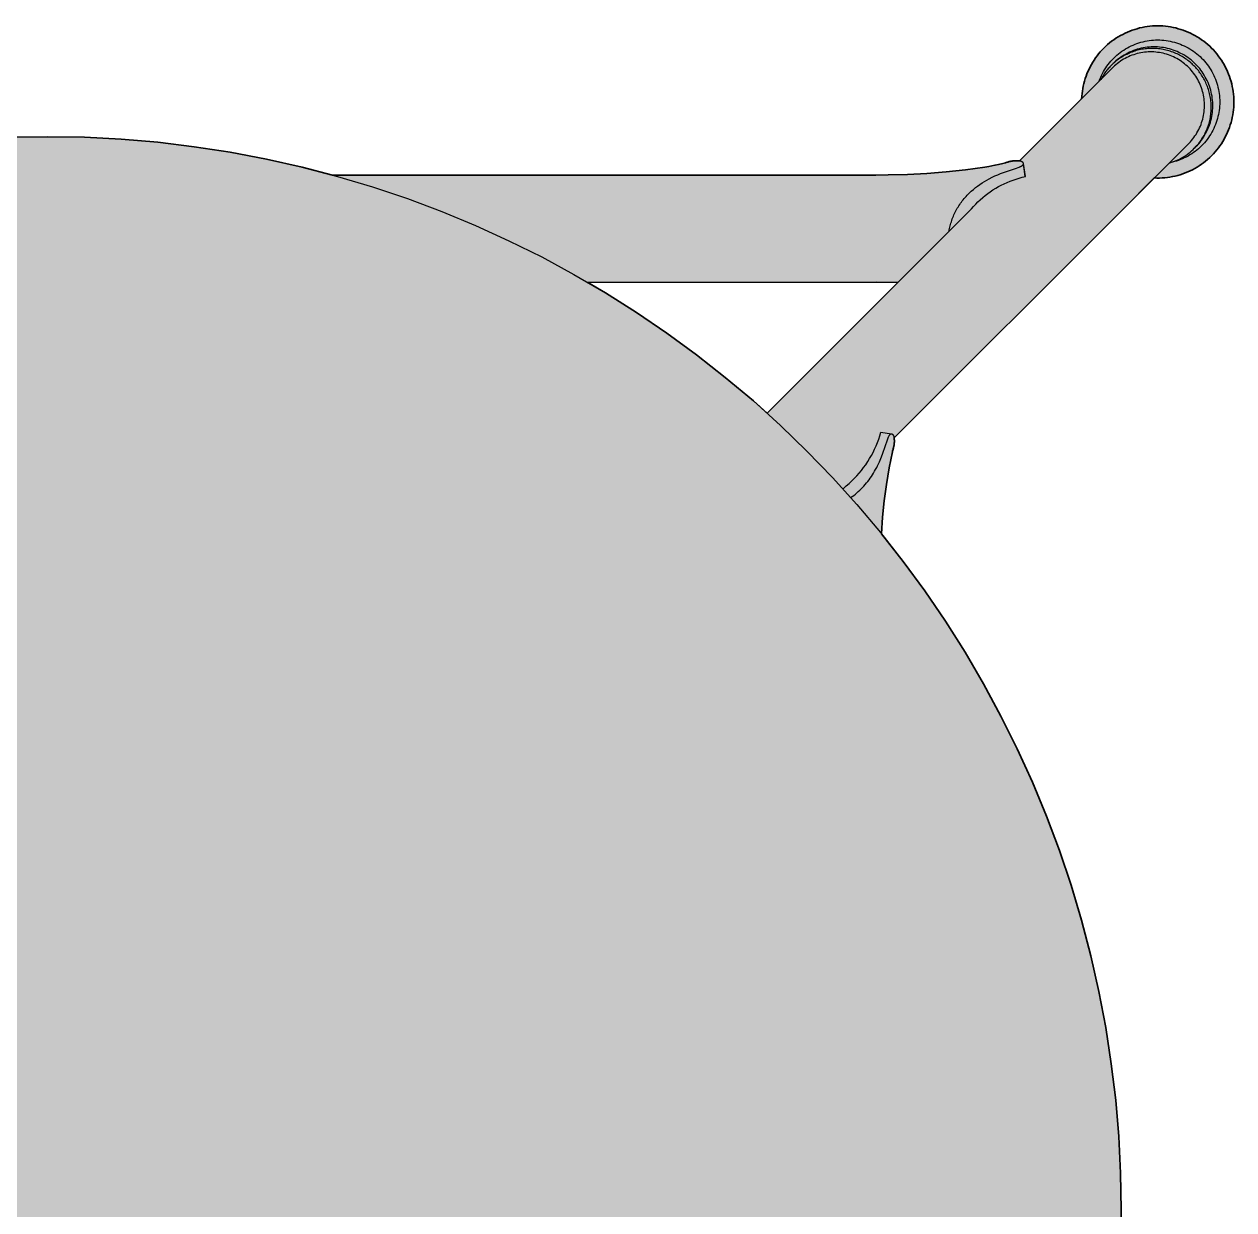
# Model space of a CAD drawing. Header units: millimetres. Extents: x -51 to 1808, y -768 to 752.
# Drawn here: x 355 to 535.3, y -591.6 to -414.8 of the extents above; entities that cross this region are included whole.
import ezdxf

# ---------------------------------------------------------------- set-up
doc = ezdxf.new("R2010")
doc.units = ezdxf.units.MM
doc.layers.add('Blocks', color=7, linetype='Continuous')
doc.layers.add('Blocks$Fill', color=7, linetype='Continuous', true_color=0xffffff)
doc.layers.add('Blocks$Inner', color=7, linetype='Continuous', lineweight=25, true_color=0x007f00)
doc.layers.add('Blocks$Outline', color=7, linetype='Continuous', lineweight=35, true_color=0xff3f3f)

# ---------------------------------------------------------------- blocks, each defined once
blk = doc.blocks.new('Cornet Barstool Top')
at = {"layer": 'Blocks$Fill'}
h = blk.add_hatch(color=256, dxfattribs=at)
h.paths.add_polyline_path([(489.73, 136.43), (490.52, 136.42), (490.91, 136.43), (491.3, 136.46), (491.69, 136.51), (492.08, 136.56), (492.47, 136.63), (492.85, 136.72), (493.24, 136.81), (493.61, 136.92), (493.99, 137.05), (494.36, 137.18), (494.72, 137.33), (495.08, 137.49), (495.43, 137.66), (495.78, 137.85), (496.12, 138.05), (496.45, 138.26), (496.78, 138.48), (497.09, 138.71), (497.4, 138.95), (497.7, 139.2), (498, 139.47), (498.28, 139.74), (498.55, 140.02), (498.81, 140.31), (499.06, 140.6), (499.3, 140.91), (499.53, 141.22), (499.74, 141.54), (499.95, 141.87), (500.15, 142.2), (500.33, 142.54), (500.5, 142.89), (500.66, 143.24), (500.81, 143.6), (500.95, 143.97), (501.07, 144.33), (501.18, 144.7), (501.28, 145.08), (501.37, 145.46), (501.44, 145.84), (501.5, 146.22), (501.54, 146.61), (501.58, 146.99), (501.6, 147.38), (501.6, 147.77), (501.6, 148.15), (501.58, 148.54), (501.54, 148.93), (501.5, 149.31), (501.44, 149.69), (501.36, 150.08), (501.28, 150.45), (501.18, 150.83), (501.07, 151.2), (500.95, 151.57), (500.81, 151.93), (500.66, 152.29), (500.5, 152.64), (500.33, 152.99), (500.14, 153.33), (499.95, 153.66), (499.74, 153.99), (499.52, 154.31), (499.29, 154.62), (499.06, 154.93), (498.81, 155.23), (498.55, 155.51), (498.28, 155.79), (498, 156.06), (497.71, 156.32), (497.41, 156.57), (497.11, 156.81), (496.8, 157.04), (496.48, 157.26), (496.15, 157.46), (495.81, 157.66), (495.47, 157.84), (495.13, 158.02), (494.77, 158.18), (494.41, 158.32), (494.05, 158.46), (493.68, 158.58), (493.31, 158.69), (492.94, 158.79), (492.56, 158.88), (492.18, 158.95), (491.8, 159.01), (491.41, 159.06), (491.02, 159.09), (490.64, 159.11), (490.25, 159.11), (489.86, 159.11), (489.48, 159.09), (489.09, 159.05), (488.7, 159.01), (488.32, 158.95), (487.94, 158.88), (487.56, 158.79), (487.19, 158.69), (486.82, 158.58), (486.45, 158.46), (486.09, 158.32), (485.73, 158.17), (485.38, 158.01), (485.03, 157.84), (484.69, 157.66), (484.35, 157.46), (484.03, 157.25), (483.71, 157.04), (483.39, 156.81), (483.09, 156.57), (482.79, 156.32), (482.5, 156.06), (482.23, 155.79), (481.96, 155.51), (481.7, 155.23), (481.45, 154.93), (481.22, 154.63), (480.99, 154.32), (480.77, 154.01), (480.57, 153.68), (480.37, 153.35), (480.19, 153.01), (480.02, 152.67), (479.86, 152.32), (479.71, 151.97), (479.57, 151.61), (479.45, 151.25), (479.34, 150.88), (479.24, 150.51), (479.15, 150.13), (479.08, 149.76), (479.02, 149.38), (478.97, 149), (478.93, 148.62), (478.91, 148.23), (469.64, 138.96), (469.58, 138.97), (469.53, 138.98), (469.49, 138.98), (469.44, 138.99), (469.39, 138.99), (469.3, 139), (469.19, 139), (469.09, 139), (468.99, 139), (468.88, 138.99), (468.78, 138.98), (468.67, 138.97), (468.57, 138.95), (468.47, 138.94), (468.35, 138.91), (468.24, 138.89), (468.13, 138.86), (468.02, 138.83), (467.9, 138.8), (467.79, 138.77), (467.68, 138.73), (467.57, 138.69), (467.36, 138.63), (467.18, 138.59), (466.53, 138.44), (465.98, 138.33), (464.46, 138.05), (461.6, 137.66), (458.73, 137.34), (455.86, 137.11), (452.98, 136.96), (450.09, 136.89), (367.25, 136.85), (357.38, 139.24), (352.01, 140.26), (346.61, 141.09), (341.19, 141.75), (335.74, 142.21), (330.29, 142.49), (324.82, 142.58), (313.91, 142.21), (308.46, 141.75), (303.04, 141.09), (297.64, 140.26), (292.27, 139.24), (286.94, 138.04), (282.34, 136.83), (197.96, 136.86), (194.59, 137.01), (191.22, 137.26), (187.87, 137.63), (184.53, 138.11), (183.61, 138.28), (183.07, 138.39), (182.23, 138.58), (182.13, 138.61), (182.02, 138.64), (181.91, 138.68), (181.8, 138.72), (181.69, 138.75), (181.58, 138.78), (181.47, 138.81), (181.35, 138.84), (181.24, 138.86), (181.13, 138.89), (181.02, 138.9), (180.92, 138.92), (180.82, 138.93), (180.71, 138.94), (180.61, 138.95), (180.51, 138.95), (180.4, 138.95), (180.3, 138.95), (180.2, 138.94), (180.16, 138.94), (180.11, 138.93), (180.06, 138.93), (180.02, 138.92), (179.97, 138.91), (179.92, 138.9), (179.88, 138.89), (179.84, 138.88), (179.84, 138.88), (170.99, 147.73), (170.98, 148.5), (170.96, 148.88), (170.93, 149.26), (170.88, 149.64), (170.82, 150.02), (170.74, 150.4), (170.66, 150.77), (170.56, 151.14), (170.44, 151.51), (170.32, 151.87), (170.18, 152.23), (170.04, 152.58), (169.88, 152.93), (169.7, 153.27), (169.52, 153.61), (169.33, 153.94), (169.12, 154.26), (168.9, 154.58), (168.68, 154.89), (168.44, 155.19), (168.19, 155.48), (167.94, 155.76), (167.67, 156.04), (167.39, 156.31), (167.1, 156.57), (166.81, 156.82), (166.5, 157.06), (166.19, 157.29), (165.87, 157.5), (165.54, 157.71), (165.21, 157.91), (164.87, 158.09), (164.52, 158.26), (164.17, 158.42), (163.81, 158.57), (163.44, 158.71), (163.08, 158.83), (162.71, 158.94), (162.33, 159.04), (161.95, 159.12), (161.57, 159.2), (161.19, 159.26), (160.8, 159.3), (160.42, 159.34), (160.03, 159.36), (159.64, 159.36), (159.26, 159.36), (158.87, 159.34), (158.48, 159.3), (158.1, 159.26), (157.71, 159.2), (157.33, 159.12), (156.96, 159.04), (156.58, 158.94), (156.21, 158.83), (155.84, 158.71), (155.48, 158.57), (155.12, 158.42), (154.77, 158.26), (154.42, 158.09), (154.08, 157.9), (153.75, 157.71), (153.42, 157.5), (153.1, 157.28), (152.79, 157.05), (152.48, 156.81), (152.18, 156.57), (151.9, 156.31), (151.62, 156.04), (151.35, 155.76), (151.09, 155.47), (150.84, 155.17), (150.6, 154.87), (150.37, 154.56), (150.15, 154.24), (149.95, 153.91), (149.75, 153.57), (149.57, 153.23), (149.39, 152.88), (149.23, 152.53), (149.09, 152.17), (148.95, 151.81), (148.83, 151.44), (148.72, 151.07), (148.62, 150.7), (148.53, 150.32), (148.46, 149.94), (148.4, 149.56), (148.35, 149.17), (148.32, 148.78), (148.3, 148.4), (148.3, 148.01), (148.3, 147.62), (148.32, 147.24), (148.35, 146.85), (148.4, 146.46), (148.46, 146.08), (148.53, 145.7), (148.62, 145.32), (148.72, 144.95), (148.83, 144.58), (148.95, 144.21), (149.09, 143.85), (149.24, 143.49), (149.4, 143.14), (149.57, 142.79), (149.75, 142.45), (149.95, 142.11), (150.16, 141.79), (150.37, 141.46), (150.6, 141.15), (150.84, 140.85), (151.09, 140.55), (151.35, 140.26), (151.62, 139.98), (151.91, 139.71), (152.2, 139.45), (152.5, 139.19), (152.81, 138.95), (153.13, 138.72), (153.46, 138.49), (153.8, 138.28), (154.14, 138.09), (154.49, 137.9), (154.84, 137.73), (155.2, 137.57), (155.57, 137.42), (155.94, 137.28), (156.32, 137.16), (156.7, 137.05), (157.08, 136.95), (157.47, 136.87), (157.86, 136.8), (158.25, 136.75), (158.64, 136.71), (159.04, 136.68), (159.43, 136.66), (178.58, 117.52), (178.56, 117.47), (178.55, 117.43), (178.54, 117.39), (178.53, 117.35), (178.52, 117.31), (178.52, 117.26), (178.51, 117.22), (178.5, 117.17), (178.5, 117.12), (178.49, 117.07), (178.49, 117.03), (178.48, 116.93), (178.48, 116.83), (178.48, 116.73), (178.48, 116.62), (178.49, 116.52), (178.5, 116.41), (178.51, 116.31), (178.52, 116.21), (178.54, 116.1), (178.56, 115.99), (178.59, 115.88), (178.61, 115.76), (178.64, 115.65), (178.68, 115.54), (178.71, 115.43), (178.75, 115.32), (178.79, 115.21), (178.85, 115), (178.89, 114.82), (179.04, 114.16), (179.15, 113.62), (179.42, 112.09), (179.82, 109.24), (180.14, 106.37), (180.37, 103.49), (180.52, 100.61), (180.59, 97.73), (180.62, 51.88), (178.07, 46.33), (175.98, 41.28), (174.06, 36.17), (172.32, 30.99), (170.76, 25.75), (169.37, 20.47), (168.17, 15.14), (167.15, 9.77), (166.32, 4.37), (165.66, -1.05), (165.2, -6.5), (164.92, -11.95), (164.82, -17.42), (164.92, -22.88), (165.2, -28.33), (165.66, -33.78), (166.32, -39.2), (167.15, -44.6), (168.17, -49.97), (169.37, -55.3), (170.76, -60.58), (172.32, -65.82), (174.06, -71), (175.98, -76.11), (178.07, -81.16), (180.33, -86.13), (180.64, -86.76), (180.56, -135.49), (180.41, -138.38), (180.18, -141.25), (179.87, -144.12), (179.47, -146.97), (179.37, -147.59), (179.09, -149.04), (178.94, -149.7), (178.89, -149.88), (178.86, -149.99), (178.83, -150.09), (178.79, -150.2), (178.76, -150.31), (178.72, -150.42), (178.69, -150.53), (178.66, -150.65), (178.63, -150.76), (178.61, -150.87), (178.59, -150.99), (178.57, -151.09), (178.56, -151.19), (178.54, -151.3), (178.53, -151.4), (178.53, -151.5), (178.52, -151.61), (178.52, -151.71), (178.53, -151.82), (178.53, -151.91), (178.54, -151.96), (178.54, -152), (178.55, -152.05), (178.55, -152.1), (178.56, -152.12), (159.43, -171.25), (158.66, -171.27), (158.27, -171.3), (157.88, -171.35), (157.5, -171.41), (157.11, -171.48), (156.73, -171.56), (156.36, -171.66), (155.98, -171.77), (155.62, -171.89), (155.25, -172.03), (154.89, -172.18), (154.54, -172.34), (154.19, -172.51), (153.84, -172.7), (153.51, -172.89), (153.18, -173.1), (152.86, -173.32), (152.54, -173.55), (152.24, -173.79), (151.94, -174.04), (151.65, -174.3), (151.37, -174.57), (151.1, -174.85), (150.84, -175.14), (150.59, -175.43), (150.35, -175.74), (150.12, -176.05), (149.91, -176.37), (149.7, -176.7), (149.5, -177.03), (149.32, -177.38), (149.15, -177.72), (148.99, -178.08), (148.84, -178.43), (148.7, -178.8), (148.58, -179.16), (148.47, -179.53), (148.37, -179.91), (148.28, -180.29), (148.21, -180.67), (148.15, -181.05), (148.11, -181.44), (148.07, -181.82), (148.05, -182.21), (148.05, -182.6), (148.05, -182.98), (148.07, -183.37), (148.11, -183.76), (148.15, -184.14), (148.21, -184.53), (148.29, -184.91), (148.37, -185.28), (148.47, -185.66), (148.58, -186.03), (148.7, -186.4), (148.84, -186.76), (148.99, -187.12), (149.15, -187.47), (149.32, -187.82), (149.51, -188.16), (149.7, -188.49), (149.91, -188.82), (150.13, -189.14), (150.36, -189.45), (150.59, -189.76), (150.84, -190.06), (151.1, -190.34), (151.37, -190.62), (151.65, -190.89), (151.94, -191.15), (152.24, -191.4), (152.54, -191.64), (152.85, -191.87), (153.17, -192.09), (153.5, -192.29), (153.84, -192.49), (154.18, -192.67), (154.52, -192.85), (154.88, -193.01), (155.24, -193.15), (155.6, -193.29), (155.97, -193.41), (156.34, -193.52), (156.71, -193.62), (157.09, -193.71), (157.47, -193.78), (157.85, -193.84), (158.24, -193.89), (158.63, -193.92), (159.01, -193.94), (159.4, -193.95), (159.79, -193.94), (160.17, -193.92), (160.56, -193.89), (160.95, -193.84), (161.33, -193.78), (161.71, -193.71), (162.09, -193.62), (162.46, -193.52), (162.83, -193.41), (163.2, -193.29), (163.56, -193.15), (163.92, -193), (164.27, -192.84), (164.62, -192.67), (164.96, -192.49), (165.3, -192.29), (165.62, -192.08), (165.94, -191.87), (166.26, -191.64), (166.56, -191.4), (166.86, -191.15), (167.15, -190.89), (167.42, -190.62), (167.7, -190.34), (167.96, -190.05), (168.21, -189.75), (168.45, -189.45), (168.68, -189.13), (168.89, -188.81), (169.1, -188.48), (169.3, -188.15), (169.48, -187.8), (169.65, -187.45), (169.82, -187.1), (169.96, -186.74), (170.1, -186.38), (170.22, -186.01), (170.33, -185.63), (170.43, -185.26), (170.52, -184.88), (170.59, -184.5), (170.65, -184.11), (170.69, -183.72), (170.72, -183.34), (170.74, -182.95), (170.75, -182.56), (199.57, -153.73), (199.64, -153.74), (199.68, -153.75), (199.73, -153.76), (199.78, -153.76), (199.83, -153.77), (199.92, -153.77), (200.02, -153.78), (200.13, -153.77), (200.23, -153.77), (200.34, -153.76), (200.44, -153.76), (200.54, -153.74), (200.65, -153.73), (200.75, -153.71), (200.86, -153.69), (200.98, -153.67), (201.09, -153.64), (201.2, -153.61), (201.31, -153.58), (201.42, -153.54), (201.53, -153.51), (201.64, -153.47), (201.85, -153.41), (202.03, -153.36), (202.69, -153.21), (203.23, -153.1), (204.76, -152.83), (207.62, -152.43), (210.48, -152.11), (213.36, -151.88), (216.24, -151.73), (219.12, -151.66), (237.77, -151.64), (246.41, -156.88), (251.21, -159.48), (256.11, -161.91), (261.08, -164.17), (266.13, -166.26), (271.24, -168.18), (276.42, -169.92), (281.66, -171.48), (286.94, -172.87), (292.27, -174.07), (297.64, -175.09), (303.04, -175.93), (308.46, -176.58), (313.91, -177.04), (319.36, -177.32), (324.82, -177.42), (330.29, -177.32), (335.74, -177.04), (341.19, -176.58), (346.61, -175.93), (352.01, -175.09), (357.38, -174.07), (362.71, -172.87), (367.99, -171.48), (373.23, -169.92), (378.41, -168.18), (383.52, -166.26), (388.57, -164.17), (393.54, -161.91), (398.44, -159.48), (403.24, -156.88), (407.96, -154.12), (411.93, -151.61), (433.21, -151.69), (436.09, -151.84), (438.97, -152.08), (441.83, -152.39), (444.69, -152.79), (445.3, -152.89), (446.76, -153.17), (447.42, -153.32), (447.81, -153.42), (447.92, -153.46), (448.03, -153.5), (448.14, -153.53), (448.25, -153.57), (448.36, -153.6), (448.47, -153.62), (448.59, -153.65), (448.7, -153.67), (448.8, -153.69), (448.91, -153.7), (449.01, -153.71), (449.11, -153.72), (449.22, -153.73), (449.32, -153.73), (449.43, -153.73), (449.53, -153.73), (449.62, -153.72), (449.67, -153.72), (449.72, -153.71), (449.77, -153.71), (449.8, -153.7), (478.66, -182.56), (478.67, -183.33), (478.69, -183.71), (478.72, -184.09), (478.77, -184.47), (478.83, -184.85), (478.91, -185.23), (478.99, -185.6), (479.09, -185.97), (479.21, -186.34), (479.33, -186.7), (479.47, -187.06), (479.61, -187.41), (479.77, -187.76), (479.95, -188.1), (480.13, -188.44), (480.32, -188.77), (480.53, -189.09), (480.75, -189.41), (480.97, -189.72), (481.21, -190.02), (481.46, -190.31), (481.71, -190.59), (481.98, -190.87), (482.26, -191.14), (482.55, -191.4), (482.84, -191.65), (483.15, -191.89), (483.46, -192.12), (483.78, -192.33), (484.11, -192.54), (484.44, -192.74), (484.78, -192.92), (485.13, -193.09), (485.48, -193.25), (485.84, -193.4), (486.21, -193.54), (486.57, -193.66), (486.94, -193.77), (487.32, -193.87), (487.7, -193.96), (488.08, -194.03), (488.46, -194.09), (488.85, -194.13), (489.23, -194.17), (489.62, -194.19), (490.01, -194.19), (490.39, -194.19), (490.78, -194.17), (491.17, -194.13), (491.55, -194.09), (491.94, -194.03), (492.32, -193.95), (492.69, -193.87), (493.07, -193.77), (493.44, -193.66), (493.81, -193.54), (494.17, -193.4), (494.53, -193.25), (494.88, -193.09), (495.23, -192.92), (495.57, -192.74), (495.9, -192.54), (496.23, -192.33), (496.55, -192.11), (496.86, -191.89), (497.17, -191.65), (497.47, -191.4), (497.75, -191.14), (498.03, -190.87), (498.3, -190.59), (498.56, -190.3), (498.81, -190), (499.05, -189.7), (499.28, -189.39), (499.5, -189.07), (499.7, -188.74), (499.9, -188.4), (500.08, -188.06), (500.26, -187.72), (500.42, -187.36), (500.56, -187), (500.7, -186.64), (500.82, -186.27), (500.93, -185.9), (501.03, -185.53), (501.12, -185.15), (501.19, -184.77), (501.25, -184.39), (501.3, -184), (501.33, -183.62), (501.35, -183.23), (501.35, -182.84), (501.35, -182.45), (501.33, -182.07), (501.3, -181.68), (501.25, -181.3), (501.19, -180.91), (501.12, -180.53), (501.03, -180.15), (500.93, -179.78), (500.82, -179.41), (500.7, -179.04), (500.56, -178.68), (500.41, -178.32), (500.25, -177.97), (500.08, -177.62), (499.9, -177.28), (499.7, -176.94), (499.49, -176.62), (499.28, -176.3), (499.05, -175.98), (498.81, -175.68), (498.56, -175.38), (498.3, -175.09), (498.03, -174.82), (497.74, -174.54), (497.45, -174.28), (497.15, -174.02), (496.84, -173.78), (496.52, -173.55), (496.19, -173.33), (495.85, -173.12), (495.51, -172.92), (495.16, -172.73), (494.81, -172.56), (494.45, -172.4), (494.08, -172.25), (493.71, -172.11), (493.33, -171.99), (492.95, -171.88), (492.57, -171.79), (492.18, -171.7), (491.79, -171.63), (491.4, -171.58), (491.01, -171.54), (490.61, -171.51), (490.22, -171.49), (451.03, -132.3), (451.03, -132.22), (451.04, -132.12), (451.04, -132.02), (451.04, -131.92), (451.04, -131.81), (451.03, -131.71), (451.02, -131.6), (451.01, -131.5), (451, -131.4), (450.98, -131.29), (450.96, -131.18), (450.93, -131.07), (450.91, -130.95), (450.88, -130.84), (450.85, -130.73), (450.81, -130.62), (450.77, -130.51), (450.73, -130.4), (450.25, -127.98), (449.85, -125.54), (449.53, -123.09), (449.28, -120.63), (449.12, -118.16), (455.54, -109.68), (458.61, -105.17), (461.53, -100.55), (464.29, -95.83), (466.89, -91.03), (469.32, -86.13), (471.58, -81.16), (473.67, -76.11), (475.59, -71), (477.33, -65.82), (478.89, -60.58), (480.28, -55.3), (481.48, -49.97), (482.5, -44.6), (483.33, -39.2), (483.99, -33.78), (484.45, -28.33), (484.73, -22.88), (484.82, -17.42), (484.73, -11.95), (484.45, -6.5), (483.99, -1.05), (483.33, 4.37), (482.5, 9.77), (481.48, 15.14), (480.28, 20.47), (478.89, 25.75), (477.33, 30.99), (475.59, 36.17), (473.67, 41.28), (471.58, 46.33), (469.32, 51.3), (466.89, 56.19), (464.29, 61), (461.53, 65.72), (458.61, 70.34), (455.54, 74.85), (452.31, 79.26), (449.09, 83.37), (449.49, 88.3), (449.81, 90.75), (450.21, 93.19), (450.7, 95.61), (450.73, 95.72), (450.77, 95.83), (450.81, 95.94), (450.84, 96.05), (450.87, 96.17), (450.89, 96.28), (450.92, 96.39), (450.94, 96.51), (450.96, 96.61), (450.97, 96.71), (450.98, 96.82), (450.99, 96.92), (451, 97.02), (451, 97.13), (451, 97.23), (451, 97.34), (450.99, 97.43), (450.99, 97.48), (450.99, 97.52), (450.98, 97.57), (450.97, 97.62), (450.97, 97.66)], flags=0)
h.paths.add_polyline_path([(405.28, 120.86), (451.51, 120.83), (432.02, 101.34), (425.8, 106.7), (421.5, 110.07), (417.09, 113.3), (412.58, 116.37), (407.96, 119.29)], flags=0)
h.paths.add_polyline_path([(185.71, 133.01), (186.1, 132.64), (186.29, 132.45), (186.47, 132.25)], flags=0)
h.paths.add_polyline_path([(196.61, 78.27), (196.65, 99.45), (206.19, 89.91), (200.71, 83.56), (197.34, 79.26)], flags=0)
h.paths.add_polyline_path([(217.5, 101.22), (197.94, 120.79), (244.32, 120.83), (237.07, 116.37), (232.56, 113.3), (228.15, 110.07), (223.85, 106.7), (219.67, 103.18)], flags=0)
h.paths.add_polyline_path([(196.64, -113.15), (200.71, -118.39), (204.23, -122.57), (206.07, -124.61), (196.68, -134)], flags=0)
h.paths.add_polyline_path([(449.18, -133.28), (450.61, -133.08), (450.62, -133.08), (450.62, -133.08), (450.62, -133.08), (449.18, -133.28)], flags=0)
at = {"layer": 'Blocks$Inner'}
for p, q in [((470.52, 136.66), (470.25, 138.56)), ((448.26, 136.87), (367.25, 136.85)), ((432.02, 101.34), (462.49, 131.81)), ((448.27, 120.87), (405.28, 120.86)), ((449, 98.52), (450.58, 98.29)), ((443.34, 90.04), (443.83, 90.53)), ((444.48, 88.77), (444.73, 88.95)), ((449.25, 85.84), (449.09, 83.37))]:
    blk.add_line(p, q, dxfattribs=at)
for points in [[(478.91, 148.23), (478.93, 148.62), (478.97, 149), (479.02, 149.38), (479.08, 149.76), (479.15, 150.13), (479.24, 150.51), (479.34, 150.88), (479.45, 151.25), (479.57, 151.61), (479.71, 151.97), (479.86, 152.32), (480.02, 152.67), (480.19, 153.01), (480.37, 153.35), (480.57, 153.68), (480.77, 154.01), (480.99, 154.32), (481.22, 154.63), (481.45, 154.93), (481.7, 155.23), (481.96, 155.51), (482.23, 155.79), (482.5, 156.06), (482.79, 156.32), (483.09, 156.57), (483.39, 156.81), (483.71, 157.04), (484.03, 157.25), (484.35, 157.46), (484.69, 157.66), (485.03, 157.84), (485.38, 158.01), (485.73, 158.17), (486.09, 158.32), (486.45, 158.46), (486.82, 158.58), (487.19, 158.69), (487.56, 158.79), (487.94, 158.88), (488.32, 158.95), (488.7, 159.01), (489.09, 159.05), (489.48, 159.09), (489.86, 159.11), (490.25, 159.11), (490.64, 159.11), (491.02, 159.09), (491.41, 159.06), (491.8, 159.01), (492.18, 158.95), (492.56, 158.88), (492.94, 158.79), (493.31, 158.69), (493.68, 158.58), (494.05, 158.46), (494.41, 158.32), (494.77, 158.18), (495.13, 158.02), (495.47, 157.84), (495.81, 157.66), (496.15, 157.46), (496.48, 157.26), (496.8, 157.04), (497.11, 156.81), (497.41, 156.57), (497.71, 156.32), (498, 156.06), (498.28, 155.79), (498.55, 155.51), (498.81, 155.23), (499.06, 154.93), (499.29, 154.62), (499.52, 154.31), (499.74, 153.99), (499.95, 153.66), (500.14, 153.33), (500.33, 152.99), (500.5, 152.64), (500.66, 152.29), (500.81, 151.93), (500.95, 151.57), (501.07, 151.2), (501.18, 150.83), (501.28, 150.45), (501.36, 150.08), (501.44, 149.69), (501.5, 149.31), (501.54, 148.93), (501.58, 148.54), (501.6, 148.15), (501.6, 147.77), (501.6, 147.38), (501.58, 146.99), (501.54, 146.61), (501.5, 146.22), (501.44, 145.84), (501.37, 145.46), (501.28, 145.08), (501.18, 144.7), (501.07, 144.33), (500.95, 143.97), (500.81, 143.6), (500.66, 143.24), (500.5, 142.89), (500.33, 142.54), (500.15, 142.2), (499.95, 141.87), (499.74, 141.54), (499.53, 141.22), (499.3, 140.91), (499.06, 140.6), (498.81, 140.31), (498.55, 140.02), (498.28, 139.74), (498, 139.47), (497.7, 139.2), (497.4, 138.95), (497.09, 138.71), (496.78, 138.48), (496.45, 138.26), (496.12, 138.05), (495.78, 137.85), (495.43, 137.66), (495.08, 137.49), (494.72, 137.33), (494.36, 137.18), (493.99, 137.05), (493.61, 136.92), (493.24, 136.81), (492.85, 136.72), (492.47, 136.63), (492.08, 136.56), (491.69, 136.51), (491.3, 136.46), (490.91, 136.43), (490.52, 136.42), (490.13, 136.42), (489.73, 136.43)], [(481.53, 150.85), (481.64, 151.15), (481.76, 151.44), (481.89, 151.73), (482.03, 152.01), (482.18, 152.29), (482.34, 152.56), (482.51, 152.83), (482.69, 153.09), (482.88, 153.35), (483.07, 153.6), (483.28, 153.84), (483.49, 154.08), (483.71, 154.3), (483.94, 154.52), (484.17, 154.74), (484.42, 154.94), (484.67, 155.14), (484.92, 155.32), (485.18, 155.5), (485.45, 155.67), (485.73, 155.83), (486, 155.98), (486.29, 156.12), (486.58, 156.25), (486.87, 156.37), (487.16, 156.48), (487.46, 156.58), (487.76, 156.67), (488.07, 156.75), (488.37, 156.82), (488.68, 156.88), (489, 156.93), (489.31, 156.97), (489.62, 156.99), (489.94, 157.01), (490.25, 157.01), (490.57, 157.01), (490.88, 156.99), (491.19, 156.97), (491.51, 156.93), (491.82, 156.88), (492.13, 156.82), (492.43, 156.75), (492.74, 156.67), (493.04, 156.58), (493.34, 156.48), (493.63, 156.37), (493.92, 156.25), (494.21, 156.12), (494.5, 155.98), (494.78, 155.83), (495.05, 155.67), (495.32, 155.5), (495.58, 155.33), (495.84, 155.14), (496.09, 154.94), (496.33, 154.74), (496.56, 154.53), (496.79, 154.31), (497.01, 154.08), (497.22, 153.84), (497.43, 153.6), (497.62, 153.35), (497.81, 153.1), (497.99, 152.83), (498.16, 152.57), (498.32, 152.29), (498.47, 152.01), (498.61, 151.73), (498.74, 151.44), (498.86, 151.15), (498.97, 150.85), (499.07, 150.56), (499.16, 150.25), (499.24, 149.95), (499.31, 149.64), (499.37, 149.33), (499.42, 149.02), (499.45, 148.71), (499.48, 148.4), (499.5, 148.08), (499.5, 147.77), (499.5, 147.45), (499.48, 147.14), (499.45, 146.82), (499.42, 146.51), (499.37, 146.2), (499.31, 145.89), (499.24, 145.58), (499.16, 145.28), (499.07, 144.98), (498.97, 144.68), (498.86, 144.38), (498.74, 144.09), (498.61, 143.8), (498.47, 143.52), (498.32, 143.24), (498.16, 142.97), (497.99, 142.7), (497.81, 142.44), (497.63, 142.18), (497.43, 141.93), (497.23, 141.69), (497.01, 141.45), (496.79, 141.22), (496.57, 141), (496.33, 140.79), (496.09, 140.59), (495.84, 140.39), (495.58, 140.21), (495.32, 140.03), (495.05, 139.86), (494.78, 139.7), (494.5, 139.55), (494.22, 139.41), (493.93, 139.28), (493.64, 139.16), (493.36, 139.05), (493.07, 138.95), (492.77, 138.86), (492.48, 138.79), (492.18, 138.72)], [(450.97, 97.66), (485, 131.69), (494.93, 141.63), (495.12, 141.83), (495.31, 142.04), (495.48, 142.25), (495.65, 142.47), (495.81, 142.7), (495.97, 142.93), (496.11, 143.16), (496.25, 143.41), (496.38, 143.65), (496.5, 143.9), (496.61, 144.16), (496.71, 144.41), (496.8, 144.68), (496.89, 144.94), (496.96, 145.21), (497.03, 145.48), (497.08, 145.75), (497.13, 146.02), (497.17, 146.3), (497.19, 146.57), (497.21, 146.85), (497.22, 147.13), (497.22, 147.41), (497.21, 147.68), (497.19, 147.96), (497.16, 148.24), (497.12, 148.51), (497.07, 148.78), (497.01, 149.06), (496.94, 149.32), (496.86, 149.59), (496.78, 149.85), (496.68, 150.11), (496.58, 150.37), (496.46, 150.63), (496.34, 150.87), (496.21, 151.12), (496.07, 151.36), (495.93, 151.59), (495.77, 151.82), (495.61, 152.05), (495.44, 152.27), (495.26, 152.48), (495.07, 152.69), (494.88, 152.89), (494.68, 153.08), (494.47, 153.26), (494.26, 153.44), (494.04, 153.61), (493.82, 153.78), (493.59, 153.93), (493.35, 154.08), (493.11, 154.22), (492.87, 154.35), (492.62, 154.47), (492.36, 154.59), (492.11, 154.69), (491.85, 154.79), (491.58, 154.87), (491.32, 154.95), (491.05, 155.02), (490.78, 155.08), (490.5, 155.13), (490.23, 155.16), (489.95, 155.2), (489.68, 155.22), (489.4, 155.23), (489.12, 155.23), (488.84, 155.22), (488.57, 155.2), (488.29, 155.17), (488.02, 155.14), (487.74, 155.09), (487.47, 155.03), (487.2, 154.97), (486.93, 154.89), (486.67, 154.81), (486.41, 154.72), (486.15, 154.62), (485.9, 154.5), (485.64, 154.38), (485.4, 154.26), (485.16, 154.12), (484.92, 153.97), (484.69, 153.82), (484.46, 153.66), (484.24, 153.49), (484.03, 153.32), (483.82, 153.13), (483.62, 152.94), (473.68, 143), (469.64, 138.96)], [(491.96, 138.65), (492.22, 138.73), (492.48, 138.82), (492.74, 138.91), (492.99, 139.01), (493.24, 139.13), (493.49, 139.25), (493.74, 139.37), (493.98, 139.51), (494.21, 139.65), (494.44, 139.8), (494.67, 139.96), (494.89, 140.13), (495.11, 140.3), (495.31, 140.48), (495.52, 140.66), (495.71, 140.85), (495.85, 140.99), (495.98, 141.13), (496.11, 141.28), (496.24, 141.43), (496.36, 141.58), (496.49, 141.74), (496.61, 141.9), (496.72, 142.07), (496.84, 142.24), (496.95, 142.41), (497.06, 142.59), (497.16, 142.77), (497.26, 142.96), (497.35, 143.15), (497.45, 143.34), (497.53, 143.54), (497.62, 143.74), (497.69, 143.94), (497.77, 144.15), (497.83, 144.36), (497.9, 144.57), (497.96, 144.78), (498.01, 144.99), (498.06, 145.21), (498.1, 145.43), (498.13, 145.65), (498.16, 145.87), (498.19, 146.1), (498.21, 146.32), (498.22, 146.54), (498.23, 146.77), (498.23, 146.99), (498.23, 147.22), (498.22, 147.45), (498.2, 147.67), (498.18, 147.89), (498.15, 148.12), (498.12, 148.34), (498.08, 148.56), (498.04, 148.78), (497.99, 149), (497.93, 149.21), (497.87, 149.43), (497.81, 149.64), (497.74, 149.85), (497.66, 150.05), (497.58, 150.26), (497.5, 150.46), (497.41, 150.65), (497.32, 150.85), (497.22, 151.04), (497.12, 151.23), (497.01, 151.41), (496.9, 151.59), (496.79, 151.76), (496.67, 151.94), (496.55, 152.1), (496.43, 152.27), (496.31, 152.43), (496.18, 152.58), (496.05, 152.73), (495.92, 152.88), (495.79, 153.03), (495.65, 153.16), (495.51, 153.3), (495.37, 153.43), (495.22, 153.57), (495.07, 153.7), (494.91, 153.82), (494.75, 153.95), (494.59, 154.07), (494.42, 154.19), (494.25, 154.3), (494.07, 154.42), (493.89, 154.52), (493.71, 154.63), (493.52, 154.73), (493.33, 154.83), (493.14, 154.92), (492.94, 155.01), (492.74, 155.1), (492.54, 155.18), (492.33, 155.25), (492.12, 155.32), (491.91, 155.39), (491.7, 155.45), (491.48, 155.5), (491.27, 155.55), (491.05, 155.59), (490.82, 155.63), (490.6, 155.67), (490.38, 155.69), (490.16, 155.71), (489.93, 155.73), (489.71, 155.74), (489.48, 155.74), (489.25, 155.74), (489.03, 155.73), (488.8, 155.72), (488.58, 155.7), (488.36, 155.68), (488.14, 155.65), (487.92, 155.61), (487.7, 155.57), (487.48, 155.52), (487.26, 155.47), (487.05, 155.41), (486.84, 155.35), (486.63, 155.28), (486.43, 155.2), (486.22, 155.13), (486.03, 155.04), (485.83, 154.96), (485.64, 154.86), (485.45, 154.77), (485.26, 154.67), (485.08, 154.57), (484.9, 154.46), (484.72, 154.35), (484.55, 154.23), (484.39, 154.12), (484.22, 154), (484.07, 153.87), (483.91, 153.75), (483.76, 153.62), (483.62, 153.49), (483.47, 153.36), (483.34, 153.22), (483.22, 153.11), (483.11, 152.99), (483, 152.86), (482.89, 152.74), (482.78, 152.61), (482.68, 152.49), (482.58, 152.36), (482.48, 152.23), (482.39, 152.09), (482.29, 151.96), (482.2, 151.82), (482.11, 151.68), (482.03, 151.54), (481.95, 151.4), (481.87, 151.25), (481.79, 151.11)], [(495.78, 140.92), (495.96, 141.1), (496.17, 141.32), (496.37, 141.54), (496.56, 141.78), (496.75, 142.02), (496.92, 142.27), (497.09, 142.52), (497.25, 142.78), (497.4, 143.04), (497.54, 143.31), (497.67, 143.59), (497.79, 143.86), (497.9, 144.15), (498, 144.43), (498.1, 144.72), (498.18, 145.01), (498.25, 145.31), (498.31, 145.61), (498.36, 145.9), (498.4, 146.21), (498.43, 146.51), (498.45, 146.81), (498.46, 147.11), (498.46, 147.42), (498.45, 147.72), (498.42, 148.02), (498.39, 148.33), (498.35, 148.63), (498.29, 148.92), (498.23, 149.22), (498.15, 149.52), (498.07, 149.81), (497.97, 150.1), (497.87, 150.38), (497.76, 150.66), (497.63, 150.94), (497.5, 151.21), (497.35, 151.48), (497.2, 151.74), (497.04, 152), (496.87, 152.25), (496.69, 152.49), (496.51, 152.73), (496.31, 152.97), (496.11, 153.19), (495.9, 153.41), (495.68, 153.62), (495.45, 153.82), (495.22, 154.02), (494.98, 154.21), (494.74, 154.38), (494.48, 154.55), (494.23, 154.72), (493.96, 154.87), (493.7, 155.01), (493.42, 155.14), (493.15, 155.27), (492.87, 155.38), (492.58, 155.49), (492.29, 155.58), (492, 155.67), (491.71, 155.74), (491.41, 155.81), (491.11, 155.86), (490.81, 155.9), (490.51, 155.94), (490.21, 155.96), (489.9, 155.97), (489.6, 155.97), (489.3, 155.96), (488.99, 155.94), (488.69, 155.91), (488.39, 155.87), (488.09, 155.82), (487.79, 155.76), (487.5, 155.69), (487.21, 155.61), (486.92, 155.51), (486.63, 155.41), (486.35, 155.3), (486.07, 155.18), (485.8, 155.05), (485.53, 154.91), (485.26, 154.76), (485, 154.6), (484.75, 154.43), (484.5, 154.26), (484.26, 154.07), (484.03, 153.88), (483.8, 153.68), (483.58, 153.47), (483.4, 153.29)], [(319.36, 142.49), (324.82, 142.58), (330.29, 142.49), (335.74, 142.21), (341.19, 141.75), (346.61, 141.09), (352.01, 140.26), (357.38, 139.24), (362.71, 138.04), (367.99, 136.65), (373.23, 135.09), (378.41, 133.35), (383.52, 131.43), (388.57, 129.34), (393.54, 127.08), (398.44, 124.65), (403.24, 122.05), (407.96, 119.29), (412.58, 116.37), (417.09, 113.3), (421.5, 110.07), (425.8, 106.7), (429.98, 103.18), (434.03, 99.52), (437.96, 95.72), (441.76, 91.79), (445.42, 87.74), (448.94, 83.56), (452.31, 79.26), (455.54, 74.85), (458.61, 70.34), (461.53, 65.72), (464.29, 61), (466.89, 56.19), (469.32, 51.3), (471.58, 46.33), (473.67, 41.28), (475.59, 36.17), (477.33, 30.99), (478.89, 25.75), (480.28, 20.47), (481.48, 15.14), (482.5, 9.77), (483.33, 4.37), (483.99, -1.05), (484.45, -6.5), (484.73, -11.95), (484.82, -17.42)], [(459.16, 128.48), (459.19, 128.69), (459.23, 128.89), (459.28, 129.1), (459.32, 129.31), (459.38, 129.51), (459.43, 129.71), (459.49, 129.91), (459.56, 130.11), (459.63, 130.32), (459.71, 130.53), (459.79, 130.73), (459.88, 130.94), (459.97, 131.14), (460.07, 131.33), (460.17, 131.53), (460.28, 131.72), (460.38, 131.92), (460.5, 132.1), (460.61, 132.29), (460.74, 132.47), (460.86, 132.66), (460.99, 132.83), (461.12, 133.01), (461.26, 133.18), (461.4, 133.35), (461.54, 133.52), (461.69, 133.69), (461.84, 133.85), (461.99, 134.01), (462.15, 134.17), (462.31, 134.32), (462.47, 134.47), (462.77, 134.73), (463.08, 134.99), (463.4, 135.23), (463.72, 135.46), (464.07, 135.69), (464.42, 135.91), (464.77, 136.12), (465.14, 136.32), (465.56, 136.53), (465.98, 136.73), (466.41, 136.91), (466.84, 137.09), (467.27, 137.25), (469.21, 137.9), (469.46, 137.99), (469.58, 138.04), (469.7, 138.09), (469.76, 138.12), (469.83, 138.15), (469.89, 138.18), (469.92, 138.19), (469.95, 138.21), (469.99, 138.24), (470.01, 138.25), (470.04, 138.27), (470.06, 138.28), (470.08, 138.3), (470.1, 138.31), (470.12, 138.33), (470.13, 138.34), (470.15, 138.36), (470.15, 138.36), (470.16, 138.37), (470.17, 138.38), (470.17, 138.38), (470.18, 138.39), (470.19, 138.4), (470.19, 138.41), (470.2, 138.41), (470.2, 138.42), (470.21, 138.43), (470.21, 138.44), (470.22, 138.45), (470.22, 138.45), (470.23, 138.46), (470.23, 138.47), (470.23, 138.47), (470.23, 138.48), (470.24, 138.49), (470.24, 138.5), (470.24, 138.5), (470.24, 138.51), (470.25, 138.52), (470.25, 138.53), (470.25, 138.53), (470.25, 138.53), (470.25, 138.54), (470.25, 138.54), (470.25, 138.54), (470.25, 138.55), (470.25, 138.55), (470.25, 138.56), (470.25, 138.56), (470.25, 138.56), (470.25, 138.57), (470.25, 138.57), (470.25, 138.58), (470.25, 138.58), (470.25, 138.59), (470.25, 138.59), (470.25, 138.6), (470.25, 138.6), (470.25, 138.61), (470.25, 138.61), (470.24, 138.62), (470.24, 138.62), (470.24, 138.63), (470.24, 138.63), (470.24, 138.64), (470.24, 138.64), (470.23, 138.65), (470.23, 138.65), (470.23, 138.66), (470.23, 138.66), (470.22, 138.67), (470.22, 138.67), (470.22, 138.68), (470.21, 138.68), (470.21, 138.69), (470.21, 138.69), (470.2, 138.7), (470.2, 138.7), (470.19, 138.71), (470.18, 138.72), (470.18, 138.72), (470.17, 138.73), (470.16, 138.74), (470.15, 138.75), (470.14, 138.76), (470.13, 138.77), (470.12, 138.78), (470.11, 138.79), (470.1, 138.79), (470.08, 138.8), (470.07, 138.81), (470.06, 138.82), (470.04, 138.83), (470.03, 138.84), (470.01, 138.84), (469.98, 138.86), (469.96, 138.87), (469.95, 138.87), (469.91, 138.89), (469.87, 138.9), (469.83, 138.91), (469.79, 138.93), (469.75, 138.94), (469.71, 138.94), (469.67, 138.95), (469.63, 138.96), (469.58, 138.97), (469.53, 138.98), (469.49, 138.98), (469.44, 138.99), (469.39, 138.99), (469.3, 139), (469.19, 139), (469.09, 139), (468.99, 139), (468.88, 138.99), (468.78, 138.98), (468.67, 138.97), (468.57, 138.95), (468.47, 138.94), (468.35, 138.91), (468.24, 138.89), (468.13, 138.86), (468.02, 138.83), (467.9, 138.8), (467.79, 138.77), (467.68, 138.73), (467.57, 138.69), (467.36, 138.63), (467.18, 138.59), (466.53, 138.44), (465.98, 138.33), (465.07, 138.16), (464.46, 138.05), (461.6, 137.66), (458.73, 137.34), (455.86, 137.11), (452.98, 136.96), (450.09, 136.89), (448.26, 136.87)], [(462.49, 131.81), (462.8, 132.17), (463.13, 132.52), (463.46, 132.86), (463.81, 133.19), (464.17, 133.5), (464.54, 133.81), (464.92, 134.1), (465.3, 134.38), (465.7, 134.65), (466.1, 134.9), (466.52, 135.14), (466.94, 135.36), (467.37, 135.57), (467.8, 135.77), (468.24, 135.95), (468.69, 136.12), (469.14, 136.27), (469.6, 136.41), (470.06, 136.53), (470.53, 136.64), (470.25, 138.58)], [(451.51, 120.83), (448.27, 120.87)], [(443.83, 90.53), (444.24, 90.88), (444.63, 91.24), (445.02, 91.62), (445.39, 92.01), (445.74, 92.41), (446.08, 92.82), (446.41, 93.25), (446.72, 93.68), (447.02, 94.13), (447.3, 94.58), (447.57, 95.05), (447.82, 95.52), (448.06, 96), (448.28, 96.49), (448.48, 96.99), (448.67, 97.49), (448.84, 98), (448.99, 98.51), (450.57, 98.29)], [(444.73, 88.95), (444.96, 89.11), (445.18, 89.29), (445.4, 89.47), (445.62, 89.66), (445.84, 89.86), (446.05, 90.06), (446.26, 90.27), (446.47, 90.49), (446.67, 90.72), (446.86, 90.95), (447.05, 91.19), (447.23, 91.43), (447.41, 91.67), (447.58, 91.92), (447.74, 92.17), (447.91, 92.43), (448.06, 92.7), (448.21, 92.97), (448.36, 93.25), (448.5, 93.52), (448.63, 93.8), (448.76, 94.09), (448.89, 94.37), (449.09, 94.87), (449.28, 95.38), (449.95, 97.39), (450.01, 97.55), (450.06, 97.67), (450.09, 97.73), (450.11, 97.79), (450.14, 97.85), (450.17, 97.91), (450.2, 97.96), (450.22, 97.99), (450.23, 98.02), (450.26, 98.06), (450.27, 98.08), (450.28, 98.1), (450.3, 98.12), (450.31, 98.13), (450.33, 98.15), (450.34, 98.17), (450.36, 98.18), (450.37, 98.2), (450.38, 98.2), (450.38, 98.21), (450.39, 98.21), (450.4, 98.22), (450.4, 98.23), (450.41, 98.23), (450.42, 98.24), (450.42, 98.24), (450.43, 98.25), (450.44, 98.25), (450.45, 98.26), (450.46, 98.26), (450.46, 98.26), (450.47, 98.27), (450.48, 98.27), (450.48, 98.27), (450.49, 98.28), (450.5, 98.28), (450.5, 98.28), (450.51, 98.28), (450.52, 98.28), (450.52, 98.29), (450.53, 98.29), (450.54, 98.29), (450.54, 98.29), (450.55, 98.29), (450.55, 98.29), (450.56, 98.29), (450.56, 98.29), (450.56, 98.29), (450.57, 98.29), (450.57, 98.29), (450.58, 98.29), (450.58, 98.29), (450.59, 98.29), (450.59, 98.29), (450.6, 98.29), (450.6, 98.29), (450.61, 98.29), (450.61, 98.29), (450.62, 98.28), (450.62, 98.28), (450.62, 98.28), (450.63, 98.28), (450.63, 98.28), (450.64, 98.28), (450.64, 98.28), (450.65, 98.27), (450.65, 98.27), (450.66, 98.27), (450.66, 98.26), (450.67, 98.26), (450.67, 98.26), (450.68, 98.26), (450.68, 98.25), (450.69, 98.25), (450.69, 98.25), (450.7, 98.24), (450.7, 98.24), (450.71, 98.23), (450.72, 98.22), (450.73, 98.22), (450.73, 98.21), (450.74, 98.2), (450.75, 98.19), (450.76, 98.18), (450.77, 98.17), (450.78, 98.16), (450.79, 98.15), (450.8, 98.14), (450.81, 98.12), (450.81, 98.11), (450.82, 98.09), (450.83, 98.08), (450.84, 98.07), (450.85, 98.05), (450.86, 98.02), (450.87, 98), (450.88, 97.98), (450.89, 97.95), (450.9, 97.91), (450.92, 97.87), (450.93, 97.83), (450.94, 97.79), (450.95, 97.75), (450.96, 97.71), (450.96, 97.66), (450.97, 97.62), (450.98, 97.57), (450.99, 97.52), (450.99, 97.48), (450.99, 97.43), (451, 97.34), (451, 97.23), (451, 97.13), (451, 97.02), (450.99, 96.92), (450.98, 96.82), (450.97, 96.71), (450.96, 96.61), (450.94, 96.51), (450.92, 96.39), (450.89, 96.28), (450.87, 96.17), (450.84, 96.05), (450.81, 95.94), (450.77, 95.83), (450.73, 95.72), (450.7, 95.61), (450.21, 93.19), (449.81, 90.75), (449.49, 88.3), (449.25, 85.84)]]:
    blk.add_lwpolyline(points, dxfattribs=at)
at = {"layer": 'Blocks$Outline'}
for points in [[(489.73, 136.43), (490.13, 136.42), (490.52, 136.42), (490.91, 136.43), (491.3, 136.46), (491.69, 136.51), (492.08, 136.56), (492.47, 136.63), (492.85, 136.72), (493.24, 136.81), (493.61, 136.92), (493.99, 137.05), (494.36, 137.18), (494.72, 137.33), (495.08, 137.49), (495.43, 137.66), (495.78, 137.85), (496.12, 138.05), (496.45, 138.26), (496.78, 138.48), (497.09, 138.71), (497.4, 138.95), (497.7, 139.2), (498, 139.47), (498.28, 139.74), (498.55, 140.02), (498.81, 140.31), (499.06, 140.6), (499.3, 140.91), (499.53, 141.22), (499.74, 141.54), (499.95, 141.87), (500.15, 142.2), (500.33, 142.54), (500.5, 142.89), (500.66, 143.24), (500.81, 143.6), (500.95, 143.97), (501.07, 144.33), (501.18, 144.7), (501.28, 145.08), (501.37, 145.46), (501.44, 145.84), (501.5, 146.22), (501.54, 146.61), (501.58, 146.99), (501.6, 147.38), (501.6, 147.77), (501.6, 148.15), (501.58, 148.54), (501.54, 148.93), (501.5, 149.31), (501.44, 149.69), (501.36, 150.08), (501.28, 150.45), (501.18, 150.83), (501.07, 151.2), (500.95, 151.57), (500.81, 151.93), (500.66, 152.29), (500.5, 152.64), (500.33, 152.99), (500.14, 153.33), (499.95, 153.66), (499.74, 153.99), (499.52, 154.31), (499.29, 154.62), (499.06, 154.93), (498.81, 155.23), (498.55, 155.51), (498.28, 155.79), (498, 156.06), (497.71, 156.32), (497.41, 156.57), (497.11, 156.81), (496.8, 157.04), (496.48, 157.26), (496.15, 157.46), (495.81, 157.66), (495.47, 157.84), (495.13, 158.02), (494.77, 158.18), (494.41, 158.32), (494.05, 158.46), (493.68, 158.58), (493.31, 158.69), (492.94, 158.79), (492.56, 158.88), (492.18, 158.95), (491.8, 159.01), (491.41, 159.06), (491.02, 159.09), (490.64, 159.11), (490.25, 159.11), (489.86, 159.11), (489.48, 159.09), (489.09, 159.05), (488.7, 159.01), (488.32, 158.95), (487.94, 158.88), (487.56, 158.79), (487.19, 158.69), (486.82, 158.58), (486.45, 158.46), (486.09, 158.32), (485.73, 158.17), (485.38, 158.01), (485.03, 157.84), (484.69, 157.66), (484.35, 157.46), (484.03, 157.25), (483.71, 157.04), (483.39, 156.81), (483.09, 156.57), (482.79, 156.32), (482.5, 156.06), (482.23, 155.79), (481.96, 155.51), (481.7, 155.23), (481.45, 154.93), (481.22, 154.63), (480.99, 154.32), (480.77, 154.01), (480.57, 153.68), (480.37, 153.35), (480.19, 153.01), (480.02, 152.67), (479.86, 152.32), (479.71, 151.97), (479.57, 151.61), (479.45, 151.25), (479.34, 150.88), (479.24, 150.51), (479.15, 150.13), (479.08, 149.76), (479.02, 149.38), (478.97, 149), (478.93, 148.62), (478.91, 148.23)], [(478.91, 148.23), (473.68, 143), (469.64, 138.96)], [(324.82, 142.58), (319.36, 142.49), (313.91, 142.21), (308.46, 141.75), (303.04, 141.09), (297.64, 140.26), (292.27, 139.24), (286.94, 138.04), (282.34, 136.83)], [(367.25, 136.85), (362.71, 138.04), (357.38, 139.24), (352.01, 140.26), (346.61, 141.09), (341.19, 141.75), (335.74, 142.21), (330.29, 142.49), (324.82, 142.58)], [(469.64, 138.96), (469.63, 138.96), (469.58, 138.97), (469.53, 138.98), (469.49, 138.98), (469.44, 138.99), (469.39, 138.99), (469.3, 139), (469.19, 139), (469.09, 139), (468.99, 139), (468.88, 138.99), (468.78, 138.98), (468.67, 138.97), (468.57, 138.95), (468.47, 138.94), (468.35, 138.91), (468.24, 138.89), (468.13, 138.86), (468.02, 138.83), (467.9, 138.8), (467.79, 138.77), (467.68, 138.73), (467.57, 138.69), (467.36, 138.63), (467.18, 138.59), (466.53, 138.44), (465.98, 138.33), (465.07, 138.16), (464.46, 138.05), (461.6, 137.66), (458.73, 137.34), (455.86, 137.11), (452.98, 136.96), (450.09, 136.89), (448.26, 136.87), (367.25, 136.85)], [(450.97, 97.66), (485, 131.69), (489.73, 136.43)], [(405.28, 120.86), (448.27, 120.87), (451.51, 120.83)], [(432.02, 101.34), (429.98, 103.18), (425.8, 106.7), (421.5, 110.07), (417.09, 113.3), (412.58, 116.37), (407.96, 119.29), (405.28, 120.86)], [(451.51, 120.83), (432.02, 101.34)], [(449.09, 83.37), (449.25, 85.84), (449.49, 88.3), (449.81, 90.75), (450.21, 93.19), (450.7, 95.61), (450.73, 95.72), (450.77, 95.83), (450.81, 95.94), (450.84, 96.05), (450.87, 96.17), (450.89, 96.28), (450.92, 96.39), (450.94, 96.51), (450.96, 96.61), (450.97, 96.71), (450.98, 96.82), (450.99, 96.92), (451, 97.02), (451, 97.13), (451, 97.23), (451, 97.34), (450.99, 97.43), (450.99, 97.48), (450.99, 97.52), (450.98, 97.57), (450.97, 97.62), (450.97, 97.66)], [(484.73, -22.88), (484.82, -17.42), (484.73, -11.95), (484.45, -6.5), (483.99, -1.05), (483.33, 4.37), (482.5, 9.77), (481.48, 15.14), (480.28, 20.47), (478.89, 25.75), (477.33, 30.99), (475.59, 36.17), (473.67, 41.28), (471.58, 46.33), (469.32, 51.3), (466.89, 56.19), (464.29, 61), (461.53, 65.72), (458.61, 70.34), (455.54, 74.85), (452.31, 79.26), (449.09, 83.37)]]:
    blk.add_lwpolyline(points, dxfattribs=at)

msp = doc.modelspace()

# ---------------------------------------------------------------- block references
at = {"layer": 'Blocks'}
msp.add_blockref('Cornet Barstool Top', (33.75, -574.17), dxfattribs=at)

doc.saveas('drawing.dxf')
